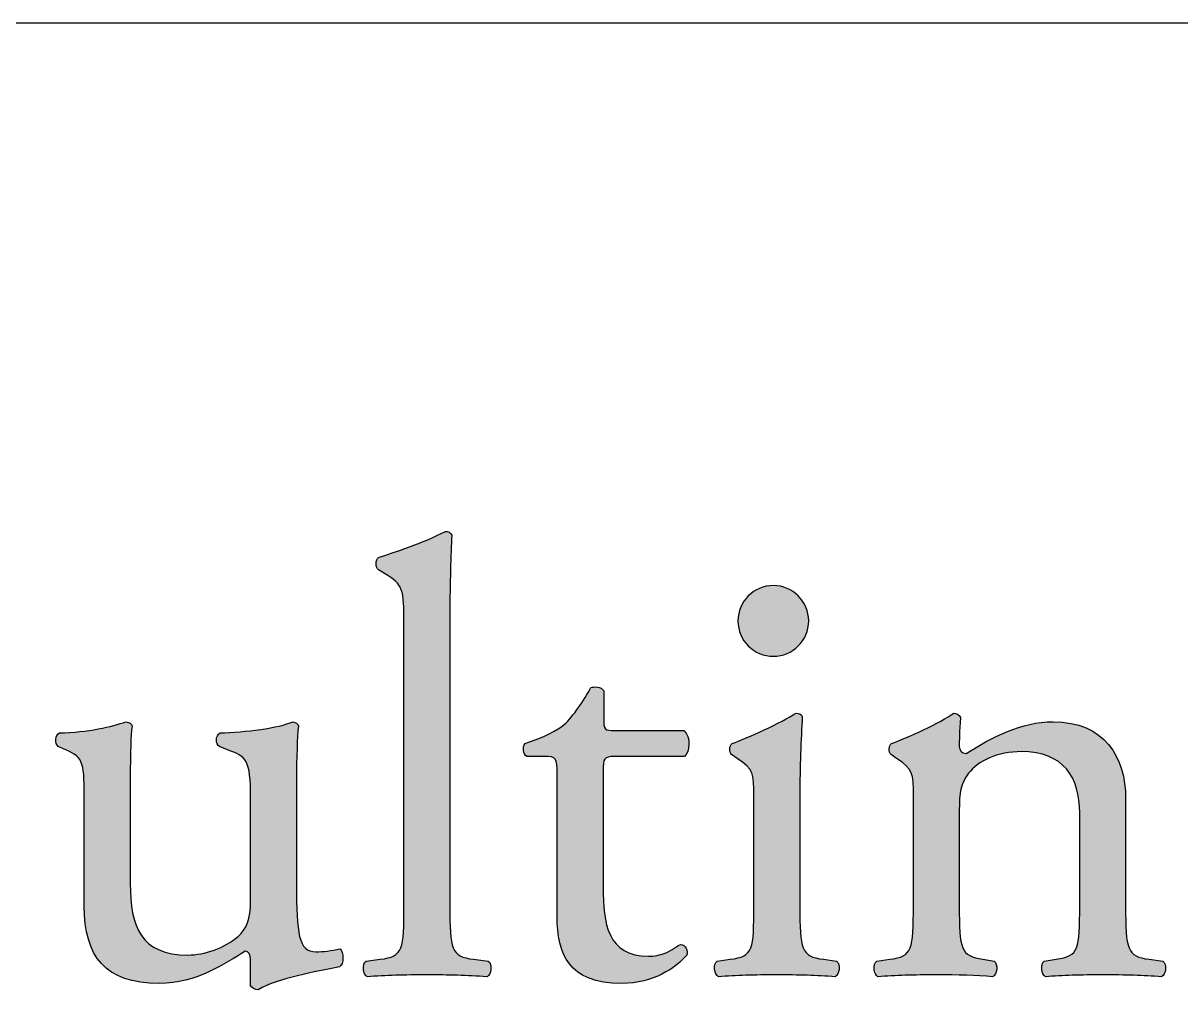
# Paper-space layout 'A4mask' of a CAD drawing. Extents: x 62 to 256, y -11 to 268.
# Drawn here: x 209.35 to 234.8, y 246.09 to 267.75 of the extents above; entities that cross this region are included whole.
import ezdxf
from ezdxf.enums import TextEntityAlignment as Align

# ---------------------------------------------------------------- set-up
doc = ezdxf.new("R2010")
doc.units = 0
doc.layers.get('0').update_dxf_attribs({"linetype": 'CONTINUOUS'})
doc.layers.get('Defpoints').update_dxf_attribs({"linetype": 'CONTINUOUS'})
doc.layers.add('JPP_Mask', color=7, linetype='CONTINUOUS')
doc.styles.add('JPP', font='arial.ttf')

# ---------------------------------------------------------------- blocks, each defined once
blk = doc.blocks.new('A4mask')
at = {"true_color": 0x0081c6}
h = blk.add_hatch(color=142, dxfattribs=at)
edge = h.paths.add_edge_path()
edge.add_spline(control_points=[(150.571, 254.09), (150.571, 254.09), (150.571, 255.704), (150.571, 257.317)], knot_values=[15.5, 15.5, 15.5, 15.5, 16, 16, 16, 16], degree=3, periodic=0)
edge.add_spline(control_points=[(150.571, 257.317), (150.571, 258.931), (150.571, 260.544), (150.571, 260.544), (150.571, 261.145), (150.598, 261.827), (150.612, 262.237)], knot_values=[14, 14, 14, 14, 14.5, 14.5, 14.5, 15.5, 15.5, 15.5, 15.5], degree=3, periodic=0)
edge.add_spline(control_points=[(150.612, 262.237), (150.584, 262.291), (150.53, 262.319), (150.475, 262.319)], knot_values=[13, 13, 13, 13, 14, 14, 14, 14], degree=3, periodic=0)
edge.add_spline(control_points=[(150.475, 262.319), (149.984, 262.059), (149.343, 261.855), (149.002, 261.745)], knot_values=[12, 12, 12, 12, 13, 13, 13, 13], degree=3, periodic=0)
edge.add_spline(control_points=[(149.002, 261.745), (148.933, 261.704), (148.933, 261.514), (149.002, 261.472)], knot_values=[11, 11, 11, 11, 12, 12, 12, 12], degree=3, periodic=0)
edge.add_spline(control_points=[(149.002, 261.472), (149.002, 261.472), (149.138, 261.391), (149.138, 261.391), (149.547, 261.145), (149.561, 261.063), (149.561, 260.258)], knot_values=[9, 9, 9, 9, 10, 10, 10, 11, 11, 11, 11], degree=3, periodic=0)
edge.add_spline(control_points=[(149.561, 260.258), (149.561, 260.258), (149.561, 254.09), (149.561, 254.09), (149.561, 253.108), (149.547, 252.971), (149.043, 252.903)], knot_values=[7, 7, 7, 7, 8, 8, 8, 9, 9, 9, 9], degree=3, periodic=0)
edge.add_spline(control_points=[(149.043, 252.903), (149.043, 252.903), (148.729, 252.862), (148.729, 252.862), (148.633, 252.794), (148.661, 252.562), (148.756, 252.521)], knot_values=[5, 5, 5, 5, 6, 6, 6, 7, 7, 7, 7], degree=3, periodic=0)
edge.add_spline(control_points=[(148.756, 252.521), (149.165, 252.548), (149.575, 252.562), (150.066, 252.562)], knot_values=[4, 4, 4, 4, 5, 5, 5, 5], degree=3, periodic=0)
edge.add_spline(control_points=[(150.066, 252.562), (150.543, 252.562), (150.939, 252.548), (151.39, 252.521)], knot_values=[3, 3, 3, 3, 4, 4, 4, 4], degree=3, periodic=0)
edge.add_spline(control_points=[(151.39, 252.521), (151.485, 252.562), (151.513, 252.794), (151.417, 252.862)], knot_values=[2, 2, 2, 2, 3, 3, 3, 3], degree=3, periodic=0)
edge.add_spline(control_points=[(151.417, 252.862), (151.417, 252.862), (151.09, 252.903), (151.09, 252.903), (150.598, 252.971), (150.571, 253.108), (150.571, 254.09)], knot_values=[0, 0, 0, 0, 1, 1, 1, 2, 2, 2, 2], degree=3, periodic=0)
at = {"true_color": 0x004a91}
h = blk.add_hatch(color=154, dxfattribs=at)
edge = h.paths.add_edge_path()
edge.add_spline(control_points=[(158.461, 260.348), (158.461, 260.777), (158.113, 261.125), (157.684, 261.125)], knot_values=[3, 3, 3, 3, 4, 4, 4, 4], degree=3, periodic=0)
edge.add_spline(control_points=[(157.684, 261.125), (157.254, 261.125), (156.906, 260.777), (156.906, 260.348)], knot_values=[2, 2, 2, 2, 3, 3, 3, 3], degree=3, periodic=0)
edge.add_spline(control_points=[(156.906, 260.348), (156.906, 259.918), (157.254, 259.57), (157.684, 259.57)], knot_values=[1, 1, 1, 1, 2, 2, 2, 2], degree=3, periodic=0)
edge.add_spline(control_points=[(157.684, 259.57), (158.113, 259.57), (158.461, 259.918), (158.461, 260.348)], knot_values=[0, 0, 0, 0, 1, 1, 1, 1], degree=3, periodic=0)
at = {"true_color": 0x0081c6}
h = blk.add_hatch(color=142, dxfattribs=at)
edge = h.paths.add_edge_path()
edge.add_spline(control_points=[(153.941, 254.486), (153.941, 254.486), (153.941, 257.038), (153.941, 257.038), (153.941, 257.324), (153.955, 257.365), (154.187, 257.365)], knot_values=[0, 0, 0, 0, 1, 1, 1, 2, 2, 2, 2], degree=3, periodic=0)
edge.add_spline(control_points=[(154.187, 257.365), (154.187, 257.365), (154.572, 257.365), (154.958, 257.365)], knot_values=[19.5, 19.5, 19.5, 19.5, 20, 20, 20, 20], degree=3, periodic=0)
edge.add_spline(control_points=[(154.958, 257.365), (155.343, 257.365), (155.729, 257.365), (155.729, 257.365), (155.851, 257.447), (155.879, 257.816), (155.715, 257.938)], knot_values=[18, 18, 18, 18, 18.5, 18.5, 18.5, 19.5, 19.5, 19.5, 19.5], degree=3, periodic=0)
edge.add_spline(control_points=[(155.715, 257.938), (155.715, 257.938), (154.2, 257.938), (154.2, 257.938), (153.968, 257.938), (153.955, 257.952), (153.955, 258.198)], knot_values=[16, 16, 16, 16, 17, 17, 17, 18, 18, 18, 18], degree=3, periodic=0)
edge.add_spline(control_points=[(153.955, 258.198), (153.955, 258.198), (153.955, 258.811), (153.955, 258.811), (153.9, 258.907), (153.736, 258.907), (153.668, 258.88)], knot_values=[14, 14, 14, 14, 15, 15, 15, 16, 16, 16, 16], degree=3, periodic=0)
edge.add_spline(control_points=[(153.668, 258.88), (153.531, 258.607), (153.272, 258.238), (153.095, 258.075)], knot_values=[13, 13, 13, 13, 14, 14, 14, 14], degree=3, periodic=0)
edge.add_spline(control_points=[(153.095, 258.075), (152.958, 257.952), (152.618, 257.774), (152.221, 257.651)], knot_values=[12, 12, 12, 12, 13, 13, 13, 13], degree=3, periodic=0)
edge.add_spline(control_points=[(152.221, 257.651), (152.167, 257.57), (152.181, 257.42), (152.263, 257.365)], knot_values=[11, 11, 11, 11, 12, 12, 12, 12], degree=3, periodic=0)
edge.add_spline(control_points=[(152.263, 257.365), (152.263, 257.365), (152.645, 257.365), (152.645, 257.365), (152.918, 257.365), (152.931, 257.338), (152.931, 256.969)], knot_values=[9, 9, 9, 9, 10, 10, 10, 11, 11, 11, 11], degree=3, periodic=0)
edge.add_spline(control_points=[(152.931, 256.969), (152.931, 256.969), (152.931, 253.844), (152.931, 253.844), (152.931, 253.026), (153.177, 252.371), (154.35, 252.371)], knot_values=[7, 7, 7, 7, 8, 8, 8, 9, 9, 9, 9], degree=3, periodic=0)
edge.add_spline(control_points=[(154.35, 252.371), (155.046, 252.371), (155.538, 252.712), (155.783, 252.998)], knot_values=[6, 6, 6, 6, 7, 7, 7, 7], degree=3, periodic=0)
edge.add_spline(control_points=[(155.783, 252.998), (155.811, 253.08), (155.756, 253.23), (155.647, 253.23)], knot_values=[5, 5, 5, 5, 6, 6, 6, 6], degree=3, periodic=0)
edge.add_spline(control_points=[(155.647, 253.23), (155.606, 253.23), (155.428, 253.08), (155.306, 253.04)], knot_values=[4, 4, 4, 4, 5, 5, 5, 5], degree=3, periodic=0)
edge.add_spline(control_points=[(155.306, 253.04), (155.196, 252.998), (155.073, 252.971), (154.937, 252.971)], knot_values=[3, 3, 3, 3, 4, 4, 4, 4], degree=3, periodic=0)
edge.add_spline(control_points=[(154.937, 252.971), (154.036, 252.971), (153.941, 253.694), (153.941, 254.486)], knot_values=[2, 2, 2, 2, 3, 3, 3, 3], degree=3, periodic=0)
h = blk.add_hatch(color=142, dxfattribs=at)
edge = h.paths.add_edge_path()
edge.add_spline(control_points=[(143.544, 254.568), (143.544, 254.568), (143.544, 255.137), (143.544, 255.707)], knot_values=[27.5, 27.5, 27.5, 27.5, 28, 28, 28, 28], degree=3, periodic=0)
edge.add_spline(control_points=[(143.544, 255.707), (143.544, 256.277), (143.544, 256.847), (143.544, 256.847), (143.544, 257.515), (143.558, 257.802), (143.585, 258.034)], knot_values=[26, 26, 26, 26, 26.5, 26.5, 26.5, 27.5, 27.5, 27.5, 27.5], degree=3, periodic=0)
edge.add_spline(control_points=[(143.585, 258.034), (143.571, 258.088), (143.53, 258.116), (143.449, 258.13)], knot_values=[25, 25, 25, 25, 26, 26, 26, 26], degree=3, periodic=0)
edge.add_spline(control_points=[(143.449, 258.13), (143.148, 258.02), (142.616, 257.897), (141.988, 257.884)], knot_values=[24, 24, 24, 24, 25, 25, 25, 25], degree=3, periodic=0)
edge.add_spline(control_points=[(141.988, 257.884), (141.893, 257.843), (141.879, 257.651), (141.961, 257.583)], knot_values=[23, 23, 23, 23, 24, 24, 24, 24], degree=3, periodic=0)
edge.add_spline(control_points=[(141.961, 257.583), (141.961, 257.583), (142.125, 257.515), (142.125, 257.515), (142.534, 257.338), (142.534, 257.215), (142.534, 256.355)], knot_values=[21, 21, 21, 21, 22, 22, 22, 23, 23, 23, 23], degree=3, periodic=0)
edge.add_spline(control_points=[(142.534, 256.355), (142.534, 256.355), (142.534, 254.076), (142.534, 254.076), (142.534, 252.971), (142.985, 252.371), (144.185, 252.371)], knot_values=[19, 19, 19, 19, 20, 20, 20, 21, 21, 21, 21], degree=3, periodic=0)
edge.add_spline(control_points=[(144.185, 252.371), (144.991, 252.371), (145.659, 252.821), (146.069, 253.08)], knot_values=[18, 18, 18, 18, 19, 19, 19, 19], degree=3, periodic=0)
edge.add_spline(control_points=[(146.069, 253.08), (146.15, 253.08), (146.191, 253.012), (146.191, 252.889)], knot_values=[17, 17, 17, 17, 18, 18, 18, 18], degree=3, periodic=0)
edge.add_spline(control_points=[(146.191, 252.889), (146.191, 252.889), (146.191, 252.33), (146.191, 252.33), (146.219, 252.275), (146.287, 252.234), (146.355, 252.234)], knot_values=[15, 15, 15, 15, 16, 16, 16, 17, 17, 17, 17], degree=3, periodic=0)
edge.add_spline(control_points=[(146.355, 252.234), (146.819, 252.494), (147.61, 252.63), (148.143, 252.739)], knot_values=[14, 14, 14, 14, 15, 15, 15, 15], degree=3, periodic=0)
edge.add_spline(control_points=[(148.143, 252.739), (148.252, 252.794), (148.238, 253.067), (148.157, 253.135)], knot_values=[13, 13, 13, 13, 14, 14, 14, 14], degree=3, periodic=0)
edge.add_spline(control_points=[(148.157, 253.135), (147.965, 253.094), (147.788, 253.067), (147.624, 253.067)], knot_values=[12, 12, 12, 12, 13, 13, 13, 13], degree=3, periodic=0)
edge.add_spline(control_points=[(147.624, 253.067), (147.242, 253.067), (147.201, 253.476), (147.201, 254.554)], knot_values=[11, 11, 11, 11, 12, 12, 12, 12], degree=3, periodic=0)
edge.add_spline(control_points=[(147.201, 254.554), (147.201, 254.554), (147.201, 256.847), (147.201, 256.847), (147.201, 257.352), (147.215, 257.774), (147.242, 258.034)], knot_values=[9, 9, 9, 9, 10, 10, 10, 11, 11, 11, 11], degree=3, periodic=0)
edge.add_spline(control_points=[(147.242, 258.034), (147.228, 258.088), (147.187, 258.116), (147.119, 258.13)], knot_values=[8, 8, 8, 8, 9, 9, 9, 9], degree=3, periodic=0)
edge.add_spline(control_points=[(147.119, 258.13), (146.819, 257.993), (146.069, 257.897), (145.522, 257.884)], knot_values=[7, 7, 7, 7, 8, 8, 8, 8], degree=3, periodic=0)
edge.add_spline(control_points=[(145.522, 257.884), (145.413, 257.829), (145.413, 257.638), (145.509, 257.583)], knot_values=[6, 6, 6, 6, 7, 7, 7, 7], degree=3, periodic=0)
edge.add_spline(control_points=[(145.509, 257.583), (145.509, 257.583), (145.686, 257.515), (145.686, 257.515), (146.096, 257.352), (146.191, 257.324), (146.191, 256.437)], knot_values=[4, 4, 4, 4, 5, 5, 5, 6, 6, 6, 6], degree=3, periodic=0)
edge.add_spline(control_points=[(146.191, 256.437), (146.191, 256.437), (146.191, 254.199), (146.191, 254.199), (146.191, 253.776), (146.096, 253.572), (145.918, 253.408)], knot_values=[2, 2, 2, 2, 3, 3, 3, 4, 4, 4, 4], degree=3, periodic=0)
edge.add_spline(control_points=[(145.918, 253.408), (145.618, 253.148), (145.182, 252.998), (144.813, 252.998)], knot_values=[1, 1, 1, 1, 2, 2, 2, 2], degree=3, periodic=0)
edge.add_spline(control_points=[(144.813, 252.998), (143.776, 252.998), (143.544, 253.627), (143.544, 254.568)], knot_values=[0, 0, 0, 0, 1, 1, 1, 1], degree=3, periodic=0)
h = blk.add_hatch(color=142, dxfattribs=at)
edge = h.paths.add_edge_path()
edge.add_spline(control_points=[(158.266, 254.09), (158.266, 254.09), (158.266, 256.546), (158.266, 256.546), (158.266, 257.106), (158.294, 257.761), (158.321, 258.238)], knot_values=[5, 5, 5, 5, 6, 6, 6, 7, 7, 7, 7], degree=3, periodic=0)
edge.add_spline(control_points=[(158.321, 258.238), (158.307, 258.293), (158.253, 258.32), (158.184, 258.32)], knot_values=[4, 4, 4, 4, 5, 5, 5, 5], degree=3, periodic=0)
edge.add_spline(control_points=[(158.184, 258.32), (157.871, 258.116), (157.093, 257.761), (156.779, 257.651)], knot_values=[3, 3, 3, 3, 4, 4, 4, 4], degree=3, periodic=0)
edge.add_spline(control_points=[(156.779, 257.651), (156.711, 257.611), (156.711, 257.46), (156.765, 257.406)], knot_values=[2, 2, 2, 2, 3, 3, 3, 3], degree=3, periodic=0)
edge.add_spline(control_points=[(156.765, 257.406), (156.765, 257.406), (156.888, 257.324), (156.888, 257.324), (157.256, 257.079), (157.256, 257.011), (157.256, 256.478)], knot_values=[0, 0, 0, 0, 1, 1, 1, 2, 2, 2, 2], degree=3, periodic=0)
edge.add_spline(control_points=[(157.256, 256.478), (157.256, 256.478), (157.256, 255.881), (157.256, 255.284)], knot_values=[15.5, 15.5, 15.5, 15.5, 16, 16, 16, 16], degree=3, periodic=0)
edge.add_spline(control_points=[(157.256, 255.284), (157.256, 254.687), (157.256, 254.09), (157.256, 254.09), (157.256, 253.108), (157.243, 252.971), (156.738, 252.903)], knot_values=[14, 14, 14, 14, 14.5, 14.5, 14.5, 15.5, 15.5, 15.5, 15.5], degree=3, periodic=0)
edge.add_spline(control_points=[(156.738, 252.903), (156.738, 252.903), (156.451, 252.862), (156.451, 252.862), (156.355, 252.794), (156.383, 252.562), (156.479, 252.521)], knot_values=[12, 12, 12, 12, 13, 13, 13, 14, 14, 14, 14], degree=3, periodic=0)
edge.add_spline(control_points=[(156.479, 252.521), (156.86, 252.548), (157.27, 252.562), (157.761, 252.562)], knot_values=[11, 11, 11, 11, 12, 12, 12, 12], degree=3, periodic=0)
edge.add_spline(control_points=[(157.761, 252.562), (158.239, 252.562), (158.635, 252.548), (159.044, 252.521)], knot_values=[10, 10, 10, 10, 11, 11, 11, 11], degree=3, periodic=0)
edge.add_spline(control_points=[(159.044, 252.521), (159.139, 252.562), (159.167, 252.794), (159.071, 252.862)], knot_values=[9, 9, 9, 9, 10, 10, 10, 10], degree=3, periodic=0)
edge.add_spline(control_points=[(159.071, 252.862), (159.071, 252.862), (158.785, 252.903), (158.785, 252.903), (158.294, 252.971), (158.266, 253.108), (158.266, 254.09)], knot_values=[7, 7, 7, 7, 8, 8, 8, 9, 9, 9, 9], degree=3, periodic=0)
h = blk.add_hatch(color=142, dxfattribs=at)
edge = h.paths.add_edge_path()
edge.add_spline(control_points=[(161.977, 256.997), (162.168, 257.256), (162.619, 257.474), (163.138, 257.474)], knot_values=[20, 20, 20, 20, 21, 21, 21, 21], degree=3, periodic=0)
edge.add_spline(control_points=[(163.138, 257.474), (164.065, 257.474), (164.42, 256.901), (164.42, 256.124)], knot_values=[19, 19, 19, 19, 20, 20, 20, 20], degree=3, periodic=0)
edge.add_spline(control_points=[(164.42, 256.124), (164.42, 256.124), (164.42, 254.09), (164.42, 254.09), (164.42, 253.108), (164.407, 252.985), (163.901, 252.903)], knot_values=[17, 17, 17, 17, 18, 18, 18, 19, 19, 19, 19], degree=3, periodic=0)
edge.add_spline(control_points=[(163.901, 252.903), (163.901, 252.903), (163.642, 252.862), (163.642, 252.862), (163.547, 252.794), (163.574, 252.562), (163.669, 252.521)], knot_values=[15, 15, 15, 15, 16, 16, 16, 17, 17, 17, 17], degree=3, periodic=0)
edge.add_spline(control_points=[(163.669, 252.521), (164.038, 252.548), (164.447, 252.562), (164.938, 252.562)], knot_values=[14, 14, 14, 14, 15, 15, 15, 15], degree=3, periodic=0)
edge.add_spline(control_points=[(164.938, 252.562), (165.416, 252.562), (165.812, 252.548), (166.221, 252.521)], knot_values=[13, 13, 13, 13, 14, 14, 14, 14], degree=3, periodic=0)
edge.add_spline(control_points=[(166.221, 252.521), (166.317, 252.562), (166.344, 252.794), (166.248, 252.862)], knot_values=[12, 12, 12, 12, 13, 13, 13, 13], degree=3, periodic=0)
edge.add_spline(control_points=[(166.248, 252.862), (166.248, 252.862), (165.948, 252.903), (165.948, 252.903), (165.457, 252.971), (165.43, 253.108), (165.43, 254.09)], knot_values=[10, 10, 10, 10, 11, 11, 11, 12, 12, 12, 12], degree=3, periodic=0)
edge.add_spline(control_points=[(165.43, 254.09), (165.43, 254.09), (165.43, 256.437), (165.43, 256.437), (165.43, 257.352), (164.966, 258.13), (163.833, 258.13)], knot_values=[8, 8, 8, 8, 9, 9, 9, 10, 10, 10, 10], degree=3, periodic=0)
edge.add_spline(control_points=[(163.833, 258.13), (163.138, 258.13), (162.496, 257.788), (161.923, 257.433)], knot_values=[7, 7, 7, 7, 8, 8, 8, 8], degree=3, periodic=0)
edge.add_spline(control_points=[(161.923, 257.433), (161.827, 257.433), (161.773, 257.502), (161.773, 257.583)], knot_values=[6, 6, 6, 6, 7, 7, 7, 7], degree=3, periodic=0)
edge.add_spline(control_points=[(161.773, 257.583), (161.773, 257.706), (161.773, 257.911), (161.8, 258.224)], knot_values=[5, 5, 5, 5, 6, 6, 6, 6], degree=3, periodic=0)
edge.add_spline(control_points=[(161.8, 258.224), (161.773, 258.293), (161.705, 258.32), (161.65, 258.32)], knot_values=[4, 4, 4, 4, 5, 5, 5, 5], degree=3, periodic=0)
edge.add_spline(control_points=[(161.65, 258.32), (161.377, 258.116), (160.599, 257.761), (160.285, 257.651)], knot_values=[3, 3, 3, 3, 4, 4, 4, 4], degree=3, periodic=0)
edge.add_spline(control_points=[(160.285, 257.651), (160.217, 257.611), (160.217, 257.46), (160.272, 257.406)], knot_values=[2, 2, 2, 2, 3, 3, 3, 3], degree=3, periodic=0)
edge.add_spline(control_points=[(160.272, 257.406), (160.272, 257.406), (160.394, 257.324), (160.394, 257.324), (160.763, 257.079), (160.763, 257.011), (160.763, 256.478)], knot_values=[0, 0, 0, 0, 1, 1, 1, 2, 2, 2, 2], degree=3, periodic=0)
edge.add_spline(control_points=[(160.763, 256.478), (160.763, 256.478), (160.763, 255.881), (160.763, 255.284)], knot_values=[31.5, 31.5, 31.5, 31.5, 32, 32, 32, 32], degree=3, periodic=0)
edge.add_spline(control_points=[(160.763, 255.284), (160.763, 254.687), (160.763, 254.09), (160.763, 254.09), (160.763, 253.108), (160.749, 252.971), (160.244, 252.903)], knot_values=[30, 30, 30, 30, 30.5, 30.5, 30.5, 31.5, 31.5, 31.5, 31.5], degree=3, periodic=0)
edge.add_spline(control_points=[(160.244, 252.903), (160.244, 252.903), (159.958, 252.862), (159.958, 252.862), (159.863, 252.794), (159.89, 252.562), (159.985, 252.521)], knot_values=[28, 28, 28, 28, 29, 29, 29, 30, 30, 30, 30], degree=3, periodic=0)
edge.add_spline(control_points=[(159.985, 252.521), (160.367, 252.548), (160.777, 252.562), (161.268, 252.562)], knot_values=[27, 27, 27, 27, 28, 28, 28, 28], degree=3, periodic=0)
edge.add_spline(control_points=[(161.268, 252.562), (161.745, 252.562), (162.141, 252.548), (162.51, 252.521)], knot_values=[26, 26, 26, 26, 27, 27, 27, 27], degree=3, periodic=0)
edge.add_spline(control_points=[(162.51, 252.521), (162.605, 252.562), (162.632, 252.794), (162.536, 252.862)], knot_values=[25, 25, 25, 25, 26, 26, 26, 26], degree=3, periodic=0)
edge.add_spline(control_points=[(162.536, 252.862), (162.536, 252.862), (162.291, 252.903), (162.291, 252.903), (161.8, 252.985), (161.773, 253.108), (161.773, 254.09)], knot_values=[23, 23, 23, 23, 24, 24, 24, 25, 25, 25, 25], degree=3, periodic=0)
edge.add_spline(control_points=[(161.773, 254.09), (161.773, 254.09), (161.773, 256.178), (161.773, 256.178), (161.773, 256.574), (161.8, 256.765), (161.977, 256.997)], knot_values=[21, 21, 21, 21, 22, 22, 22, 23, 23, 23, 23], degree=3, periodic=0)
at = {"color": 154, "true_color": 0x004a91}
blk.add_line((178.55, 273.5), (2.45, 273.5), dxfattribs=at)
at = {"layer": 'Defpoints'}
blk.add_lwpolyline([(187.5, -5.5), (187.5, 273.5), (-6.5, 273.5), (-6.5, -5.5)], close=True, dxfattribs=at)
at = {"layer": 'Defpoints', "color": 142, "true_color": 0x0081c6}
for points in [[(149.002, 261.745), (149.343, 261.855), (149.984, 262.059), (150.475, 262.319)], [(150.475, 262.319), (150.53, 262.319), (150.584, 262.291), (150.612, 262.237)], [(150.612, 262.237), (150.598, 261.827), (150.571, 261.145), (150.571, 260.544)], [(149.002, 261.472), (148.933, 261.514), (148.933, 261.704), (149.002, 261.745)], [(149.138, 261.391), (149.138, 261.391), (149.002, 261.472), (149.002, 261.472)], [(149.561, 260.258), (149.561, 261.063), (149.547, 261.145), (149.138, 261.391)], [(150.571, 260.544), (150.571, 260.544), (150.571, 254.09), (150.571, 254.09)], [(149.561, 254.09), (149.561, 254.09), (149.561, 260.258), (149.561, 260.258)], [(153.095, 258.075), (153.272, 258.238), (153.531, 258.607), (153.668, 258.88)], [(153.668, 258.88), (153.736, 258.907), (153.9, 258.907), (153.955, 258.811)], [(153.955, 258.811), (153.955, 258.811), (153.955, 258.198), (153.955, 258.198)], [(141.988, 257.884), (142.616, 257.897), (143.148, 258.02), (143.449, 258.13)], [(143.449, 258.13), (143.53, 258.116), (143.571, 258.088), (143.585, 258.034)], [(145.522, 257.884), (146.069, 257.897), (146.819, 257.993), (147.119, 258.13)], [(147.119, 258.13), (147.187, 258.116), (147.228, 258.088), (147.242, 258.034)], [(153.955, 258.198), (153.955, 257.952), (153.968, 257.938), (154.2, 257.938)], [(156.779, 257.651), (157.093, 257.761), (157.871, 258.116), (158.184, 258.32)], [(158.184, 258.32), (158.253, 258.32), (158.307, 258.293), (158.321, 258.238)], [(158.321, 258.238), (158.294, 257.761), (158.266, 257.106), (158.266, 256.546)], [(160.285, 257.651), (160.599, 257.761), (161.377, 258.116), (161.65, 258.32)], [(161.65, 258.32), (161.705, 258.32), (161.773, 258.293), (161.8, 258.224)], [(141.961, 257.583), (141.879, 257.651), (141.893, 257.843), (141.988, 257.884)], [(143.585, 258.034), (143.558, 257.802), (143.544, 257.515), (143.544, 256.847)], [(145.509, 257.583), (145.413, 257.638), (145.413, 257.829), (145.522, 257.884)], [(147.242, 258.034), (147.215, 257.774), (147.201, 257.352), (147.201, 256.847)], [(152.221, 257.651), (152.618, 257.774), (152.958, 257.952), (153.095, 258.075)], [(154.2, 257.938), (154.2, 257.938), (155.715, 257.938), (155.715, 257.938)], [(155.715, 257.938), (155.879, 257.816), (155.851, 257.447), (155.729, 257.365)], [(152.263, 257.365), (152.181, 257.42), (152.167, 257.57), (152.221, 257.651)], [(156.765, 257.406), (156.711, 257.46), (156.711, 257.611), (156.779, 257.651)], [(160.272, 257.406), (160.217, 257.46), (160.217, 257.611), (160.285, 257.651)], [(142.125, 257.515), (142.125, 257.515), (141.961, 257.583), (141.961, 257.583)], [(142.534, 256.355), (142.534, 257.215), (142.534, 257.338), (142.125, 257.515)], [(145.686, 257.515), (145.686, 257.515), (145.509, 257.583), (145.509, 257.583)], [(146.191, 256.437), (146.191, 257.324), (146.096, 257.352), (145.686, 257.515)], [(152.645, 257.365), (152.645, 257.365), (152.263, 257.365), (152.263, 257.365)], [(152.931, 256.969), (152.931, 257.338), (152.918, 257.365), (152.645, 257.365)], [(154.187, 257.365), (153.955, 257.365), (153.941, 257.324), (153.941, 257.038)], [(155.729, 257.365), (155.729, 257.365), (154.187, 257.365), (154.187, 257.365)], [(156.888, 257.324), (156.888, 257.324), (156.765, 257.406), (156.765, 257.406)], [(160.394, 257.324), (160.394, 257.324), (160.272, 257.406), (160.272, 257.406)], [(157.256, 256.478), (157.256, 257.011), (157.256, 257.079), (156.888, 257.324)], [(160.763, 256.478), (160.763, 257.011), (160.763, 257.079), (160.394, 257.324)], [(143.544, 256.847), (143.544, 256.847), (143.544, 254.568), (143.544, 254.568)], [(147.201, 256.847), (147.201, 256.847), (147.201, 254.554), (147.201, 254.554)], [(152.931, 253.844), (152.931, 253.844), (152.931, 256.969), (152.931, 256.969)], [(153.941, 257.038), (153.941, 257.038), (153.941, 254.486), (153.941, 254.486)], [(161.977, 256.997), (161.8, 256.765), (161.773, 256.574), (161.773, 256.178)], [(142.534, 254.076), (142.534, 254.076), (142.534, 256.355), (142.534, 256.355)], [(146.191, 254.199), (146.191, 254.199), (146.191, 256.437), (146.191, 256.437)], [(157.256, 254.09), (157.256, 254.09), (157.256, 256.478), (157.256, 256.478)], [(158.266, 256.546), (158.266, 256.546), (158.266, 254.09), (158.266, 254.09)], [(160.763, 254.09), (160.763, 254.09), (160.763, 256.478), (160.763, 256.478)], [(165.43, 256.437), (165.43, 256.437), (165.43, 254.09), (165.43, 254.09)], [(161.773, 256.178), (161.773, 256.178), (161.773, 254.09), (161.773, 254.09)], [(164.42, 254.09), (164.42, 254.09), (164.42, 256.124), (164.42, 256.124)], [(145.918, 253.408), (146.096, 253.572), (146.191, 253.776), (146.191, 254.199)], [(149.043, 252.903), (149.547, 252.971), (149.561, 253.108), (149.561, 254.09)], [(150.571, 254.09), (150.571, 253.108), (150.598, 252.971), (151.09, 252.903)], [(156.738, 252.903), (157.243, 252.971), (157.256, 253.108), (157.256, 254.09)], [(158.266, 254.09), (158.266, 253.108), (158.294, 252.971), (158.785, 252.903)], [(160.244, 252.903), (160.749, 252.971), (160.763, 253.108), (160.763, 254.09)], [(161.773, 254.09), (161.773, 253.108), (161.8, 252.985), (162.291, 252.903)], [(163.901, 252.903), (164.407, 252.985), (164.42, 253.108), (164.42, 254.09)], [(165.43, 254.09), (165.43, 253.108), (165.457, 252.971), (165.948, 252.903)], [(146.191, 252.889), (146.191, 253.012), (146.15, 253.08), (146.069, 253.08)], [(148.157, 253.135), (148.238, 253.067), (148.252, 252.794), (148.143, 252.739)], [(146.191, 252.33), (146.191, 252.33), (146.191, 252.889), (146.191, 252.889)], [(148.756, 252.521), (148.661, 252.562), (148.633, 252.794), (148.729, 252.862)], [(148.729, 252.862), (148.729, 252.862), (149.043, 252.903), (149.043, 252.903)], [(151.09, 252.903), (151.09, 252.903), (151.417, 252.862), (151.417, 252.862)], [(151.417, 252.862), (151.513, 252.794), (151.485, 252.562), (151.39, 252.521)], [(156.479, 252.521), (156.383, 252.562), (156.355, 252.794), (156.451, 252.862)], [(156.451, 252.862), (156.451, 252.862), (156.738, 252.903), (156.738, 252.903)], [(158.785, 252.903), (158.785, 252.903), (159.071, 252.862), (159.071, 252.862)], [(159.071, 252.862), (159.167, 252.794), (159.139, 252.562), (159.044, 252.521)], [(159.985, 252.521), (159.89, 252.562), (159.863, 252.794), (159.958, 252.862)], [(159.958, 252.862), (159.958, 252.862), (160.244, 252.903), (160.244, 252.903)], [(162.291, 252.903), (162.291, 252.903), (162.536, 252.862), (162.536, 252.862)], [(162.536, 252.862), (162.632, 252.794), (162.605, 252.562), (162.51, 252.521)], [(163.669, 252.521), (163.574, 252.562), (163.547, 252.794), (163.642, 252.862)], [(163.642, 252.862), (163.642, 252.862), (163.901, 252.903), (163.901, 252.903)], [(165.948, 252.903), (165.948, 252.903), (166.248, 252.862), (166.248, 252.862)], [(166.248, 252.862), (166.344, 252.794), (166.317, 252.562), (166.221, 252.521)], [(148.143, 252.739), (147.61, 252.63), (146.819, 252.494), (146.355, 252.234)], [(146.355, 252.234), (146.287, 252.234), (146.219, 252.275), (146.191, 252.33)]]:
    blk.add_open_spline(points, degree=3, dxfattribs=at)
at = {"layer": 'Defpoints', "color": 154, "true_color": 0x004a91}
blk.add_open_spline([(158.461, 260.348), (158.461, 259.918), (158.113, 259.57), (157.684, 259.57), (157.254, 259.57), (156.906, 259.918), (156.906, 260.348), (156.906, 260.777), (157.254, 261.125), (157.684, 261.125), (158.113, 261.125), (158.461, 260.777), (158.461, 260.348)], degree=3, knots=[0, 0, 0, 0, 1, 1, 1, 2, 2, 2, 3, 3, 3, 4, 4, 4, 4], dxfattribs=at)
at = {"layer": 'Defpoints', "color": 142, "true_color": 0x0081c6}
for points, knots in [([(161.8, 258.224), (161.773, 257.911), (161.773, 257.706), (161.773, 257.583), (161.773, 257.502), (161.827, 257.433), (161.923, 257.433)], [5, 5, 5, 5, 6, 6, 6, 7, 7, 7, 7]), ([(161.923, 257.433), (162.496, 257.788), (163.138, 258.13), (163.833, 258.13), (164.966, 258.13), (165.43, 257.352), (165.43, 256.437)], [7, 7, 7, 7, 8, 8, 8, 9, 9, 9, 9]), ([(164.42, 256.124), (164.42, 256.901), (164.065, 257.474), (163.138, 257.474), (162.619, 257.474), (162.168, 257.256), (161.977, 256.997)], [19, 19, 19, 19, 20, 20, 20, 21, 21, 21, 21]), ([(143.544, 254.568), (143.544, 253.627), (143.776, 252.998), (144.813, 252.998), (145.182, 252.998), (145.618, 253.148), (145.918, 253.408)], [0, 0, 0, 0, 1, 1, 1, 2, 2, 2, 2]), ([(147.201, 254.554), (147.201, 253.476), (147.242, 253.067), (147.624, 253.067), (147.788, 253.067), (147.965, 253.094), (148.157, 253.135)], [11, 11, 11, 11, 12, 12, 12, 13, 13, 13, 13]), ([(153.941, 254.486), (153.941, 253.694), (154.036, 252.971), (154.937, 252.971), (155.073, 252.971), (155.196, 252.998), (155.306, 253.04)], [2, 2, 2, 2, 3, 3, 3, 4, 4, 4, 4]), ([(146.069, 253.08), (145.659, 252.821), (144.991, 252.371), (144.185, 252.371), (142.985, 252.371), (142.534, 252.971), (142.534, 254.076)], [18, 18, 18, 18, 19, 19, 19, 20, 20, 20, 20]), ([(155.783, 252.998), (155.538, 252.712), (155.046, 252.371), (154.35, 252.371), (153.177, 252.371), (152.931, 253.026), (152.931, 253.844)], [6, 6, 6, 6, 7, 7, 7, 8, 8, 8, 8]), ([(155.306, 253.04), (155.428, 253.08), (155.606, 253.23), (155.647, 253.23), (155.756, 253.23), (155.811, 253.08), (155.783, 252.998)], [4, 4, 4, 4, 5, 5, 5, 6, 6, 6, 6]), ([(151.39, 252.521), (150.939, 252.548), (150.543, 252.562), (150.066, 252.562), (149.575, 252.562), (149.165, 252.548), (148.756, 252.521)], [3, 3, 3, 3, 4, 4, 4, 5, 5, 5, 5]), ([(159.044, 252.521), (158.635, 252.548), (158.239, 252.562), (157.761, 252.562), (157.27, 252.562), (156.86, 252.548), (156.479, 252.521)], [10, 10, 10, 10, 11, 11, 11, 12, 12, 12, 12]), ([(162.51, 252.521), (162.141, 252.548), (161.745, 252.562), (161.268, 252.562), (160.777, 252.562), (160.367, 252.548), (159.985, 252.521)], [26, 26, 26, 26, 27, 27, 27, 28, 28, 28, 28]), ([(166.221, 252.521), (165.812, 252.548), (165.416, 252.562), (164.938, 252.562), (164.447, 252.562), (164.038, 252.548), (163.669, 252.521)], [13, 13, 13, 13, 14, 14, 14, 15, 15, 15, 15])]:
    blk.add_open_spline(points, degree=3, knots=knots, dxfattribs=at)
at = {"color": 7, "style": 'JPP'}
for tag, p in [('Client', (16.17, 271.1)), ('Project1', (16.17, 262.42)), ('Project2', (16.17, 256.92)), ('Title1', (16.17, 246.649))]:
    blk.add_attdef(tag, text='', height=2.2, dxfattribs=at).set_placement(p, align=Align.MIDDLE_LEFT)
at = {"color": 2, "style": 'JPP'}
for tag, p in [('Date', (94.85, 266)), ('Drawn', (94.85, 256)), ('Checked', (94.85, 245.5)), ('Scale', (94.85, 236))]:
    blk.add_attdef(tag, text='', height=1.333, dxfattribs=at).set_placement(p, align=Align.MIDDLE_CENTER)
at = {"color": 6, "style": 'JPP'}
for tag, p in [('Ref', (15.953, 238.876)), ('DrgNo.', (51.883, 238.876)), ('Rev', (75.301, 238.876))]:
    blk.add_attdef(tag, text='', height=2.2, dxfattribs=at).set_placement(p, align=Align.MIDDLE_LEFT)

psp = doc.layouts.new('A4mask')

# ---------------------------------------------------------------- block references
at = {"layer": 'JPP_Mask'}
psp.add_blockref('A4mask', (68.158, -5.749), dxfattribs=at)

doc.saveas('drawing.dxf')
